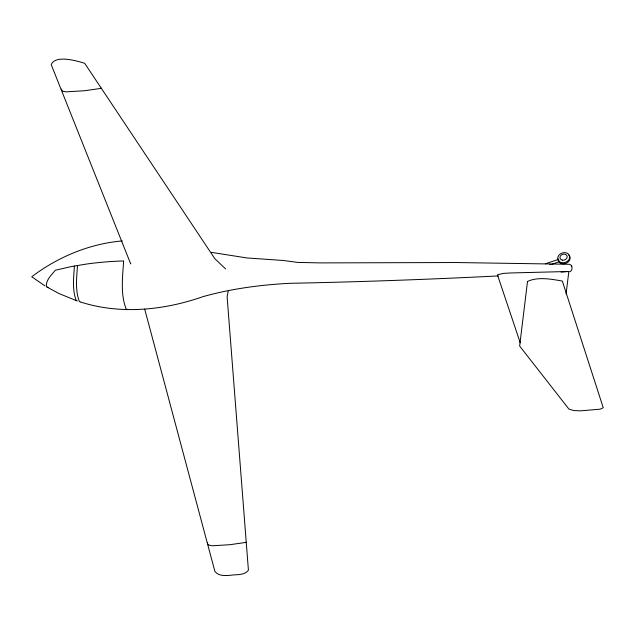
<?xml version="1.0" encoding="UTF-8"?>
<svg xmlns="http://www.w3.org/2000/svg" width="635" height="635" viewBox="0 0 635 635"><rect width="100%" height="100%" fill="white"/><g stroke="black" fill="none" stroke-linecap="round" stroke-linejoin="round"><path stroke-width="0.95" d="M569.889 271.812C572.929 270.462 572.826 264.827 569.301 264.271L456.105 262.533L320.215 262.898L297.664 262.406L283.123 260.469L247.063 257.969L211.503 252.373M74.414 266.017C73.731 277.424 72.017 289.719 76.271 300.585L77.391 300.942M77.478 265.47C76.764 277.4 74.962 290.266 79.415 301.641L80.581 302.006M566.087 293.918L568.841 271.478L510.984 272.955L503.436 273.391L497.427 274.757L520.224 342.773M228.155 291.251L227.116 296.759L248.42 570.222C244.419 575.723 236.331 574.238 230.227 575.31C224.925 575.723 218.527 576.135 214.9 571.421L144.685 309.086M207.629 542.504L207.51 543.806L208.463 544.925L211.955 545.79L229.806 544.711L246.253 542.361L245.642 542.29M568.738 255.032A6.136 4.961 -17.9 0 1 567.873 262.223A6.136 4.961 -17.9 0 1 559.379 262.382C558.07 261.628 559.681 259.397 557.951 259.588L545.298 263.803M559.133 261.803L551.712 264.311M568.841 271.478L561.118 272.097M122.325 240.911C89.471 243.761 57.928 256.913 31.75 276.781L44.902 285.829M498.269 275.931C428.863 279.432 359.402 281.932 289.925 283.305C260.604 284.837 231.227 288.703 202.93 296.664C164.036 310.309 120.682 314.714 80.907 302.141M100.608 88.249L101.37 88.344L84.495 90.741L65.873 91.869L62.42 91.091L61.19 89.09M549.735 264.192L550.426 264.493M127.698 309.547L126.159 309.055C120.253 293.918 122.666 276.804 123.627 260.937L117.475 261.183A214.392 118.039 6.9 0 0 86.4 264.065L71.62 266.525L55.324 270.216C51.657 274.82 46.133 279.678 46.315 286.036L46.966 287.028L58.817 293.457L76.271 300.585M46.966 287.028L48.173 287.599M225.592 268.907L214.82 258.683L84.685 63.286C76.764 60.857 55.428 54.562 51.205 64.611L130.707 263.922L130.596 263.255M558.554 260.739L559.054 261.366A6.136 4.961 -17.9 0 0 568.912 259.739A6.136 4.961 -17.9 0 0 564.872 252.619A6.136 4.961 -17.9 0 0 557.776 259.12L558.07 259.993M571.778 266.398L571.516 265.819M558.109 260.128A6.136 4.961 -17.9 0 1 558.062 258.818M527.479 281.71L519.644 346.035L568.904 409.067L573.969 410.583L580.581 410.837L600.202 409.162L603.25 407.757L562.332 281.059C551.458 279.17 538.186 276.582 527.669 281.361L527.479 281.71M562.277 260.136A3.683 2.984 -17.9 0 0 567.142 256.318A3.683 2.984 -17.9 0 0 561.276 255.056A3.683 2.984 -17.9 0 0 562.277 260.136"/></g></svg>
